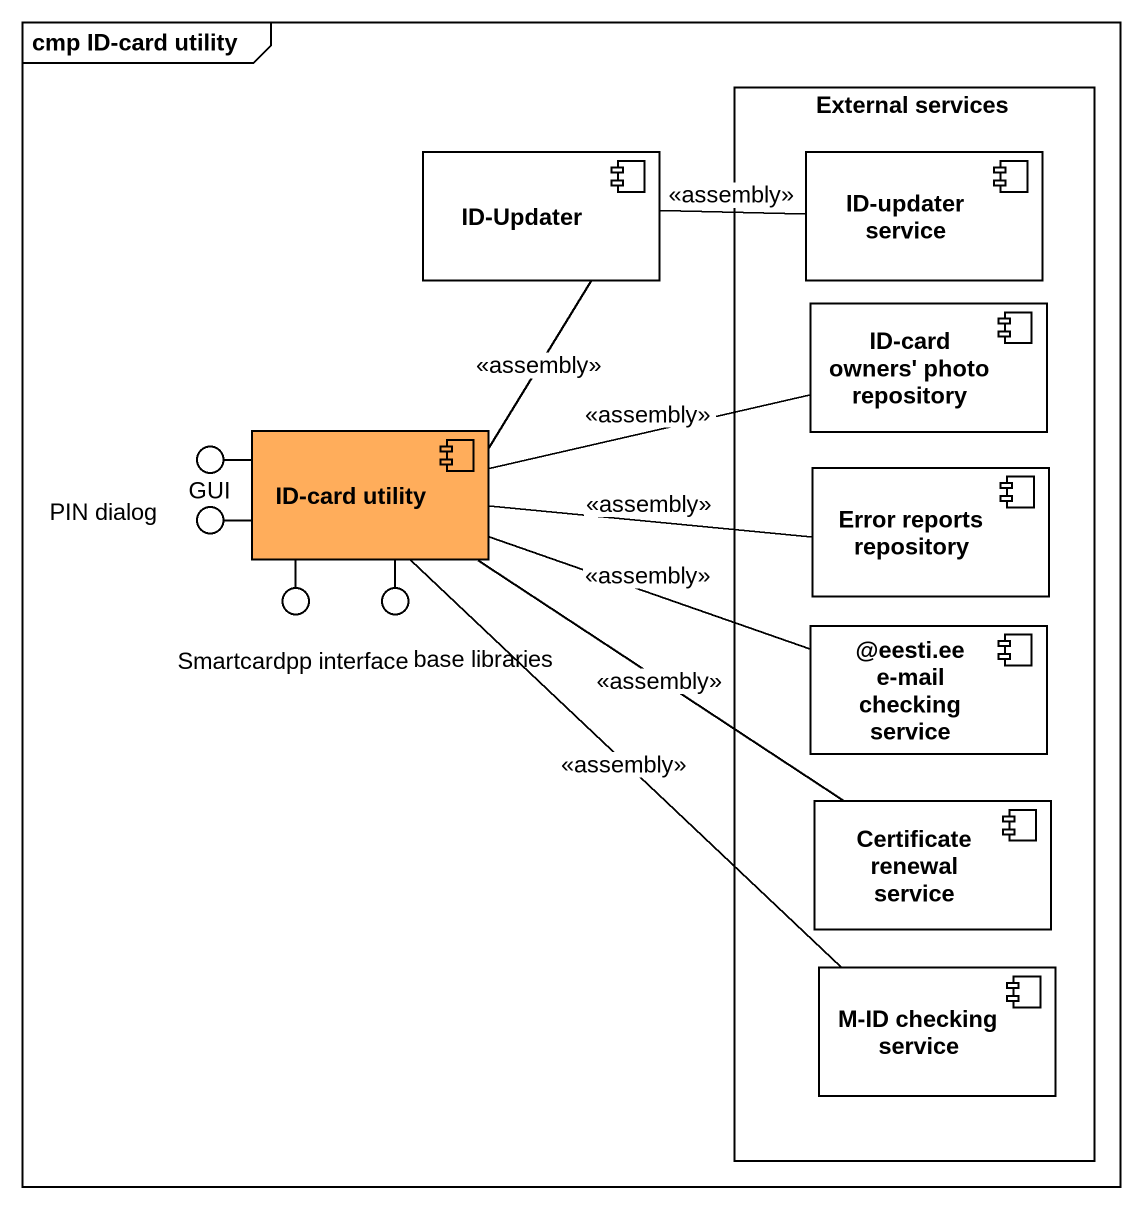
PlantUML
@startuml
mainframe cmp ID-card utility
rectangle "External services" as External_services {
  component "ID-updater service" as ID_updater_service #FFFFFF
  component "ID-card owners' photo repository" as ID_card_owners_photo #FFFFFF
  component "Error reports repository" as Error_reports_repository #FFFFFF
  component "@eesti.ee e-mail checking service" as eesti_ee_e_mail_checking #FFFFFF
  component "Certificate renewal service" as Certificate_renewal_service #FFFFFF
  component "M-ID checking service" as M_ID_checking_service #FFFFFF
}
component "ID-Updater" as ID_Updater #FFFFFF
() GUI
component "ID-card utility" as ID_card_utility #FFAD5B
() "PIN dialog" as PIN_dialog
() "Smartcardpp interface" as Smartcardpp_interface
() "base libraries" as base_libraries
ID_card_utility -left- GUI
ID_card_utility -left- PIN_dialog
ID_card_utility -- Smartcardpp_interface
ID_card_utility -- base_libraries
ID_Updater -right- ID_updater_service : <<assembly>>
ID_card_utility -up- ID_Updater : <<assembly>>
ID_card_utility -right- ID_card_owners_photo : <<assembly>>
ID_card_utility -right- Error_reports_repository : <<assembly>>
ID_card_utility -right- eesti_ee_e_mail_checking : <<assembly>>
ID_card_utility -- Certificate_renewal_service : <<assembly>>
ID_card_utility -- M_ID_checking_service : <<assembly>>
@enduml
